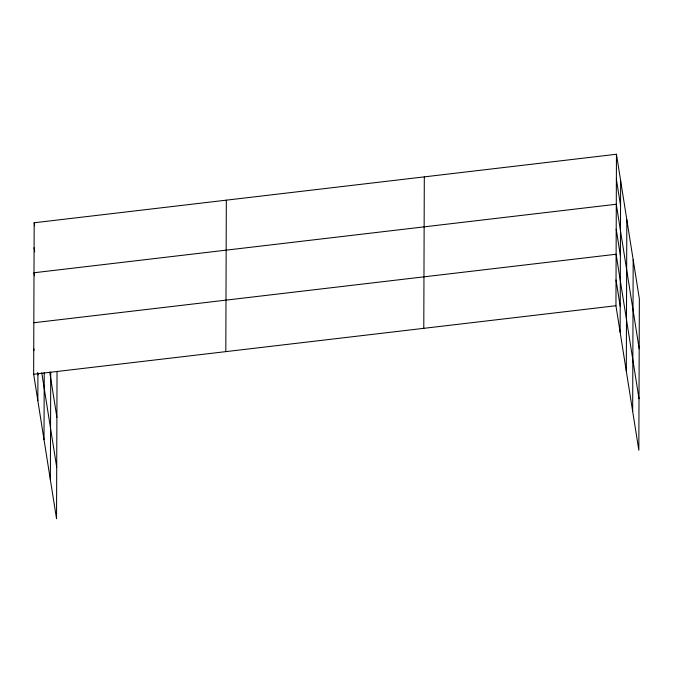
<?xml version="1.0" encoding="UTF-8"?>
<svg xmlns="http://www.w3.org/2000/svg" width="673" height="673" viewBox="0 0 673 673"><rect width="100%" height="100%" fill="white"/><g stroke="black" fill="none" stroke-linecap="round" stroke-linejoin="round"><path stroke-width="1.01" d="M57.037 371.437L56.54 518.74L33.65 374.238L34.172 222.771L616.46 154.26L639.35 298.762L638.828 450.229L615.946 305.727L616.46 154.26M37.839 400.687L37.932 372.876M44.006 439.646L44.241 372.522M50.366 479.782L50.736 372.051M225.808 351.634L226.33 200.159M423.788 328.34L424.31 176.873M620.136 332.176L620.649 180.709M626.302 371.134L626.824 219.667M632.662 411.27L633.184 259.803M33.827 322.737L616.123 254.234L639.005 398.727M33.65 374.238L615.946 305.727M616.375 179.254L620.565 205.702M639.182 348.749L616.291 204.247L33.995 272.758L34.483 275.804M616.207 229.241L620.397 255.681M616.031 279.976L620.22 306.425M34.172 222.771L34.651 225.825M34.079 247.765L34.727 251.828M49.735 372.119L56.885 417.252M41.751 372.766L56.709 467.239M33.734 348.488L34.062 350.524M37.604 372.901L37.924 374.937"/></g></svg>
